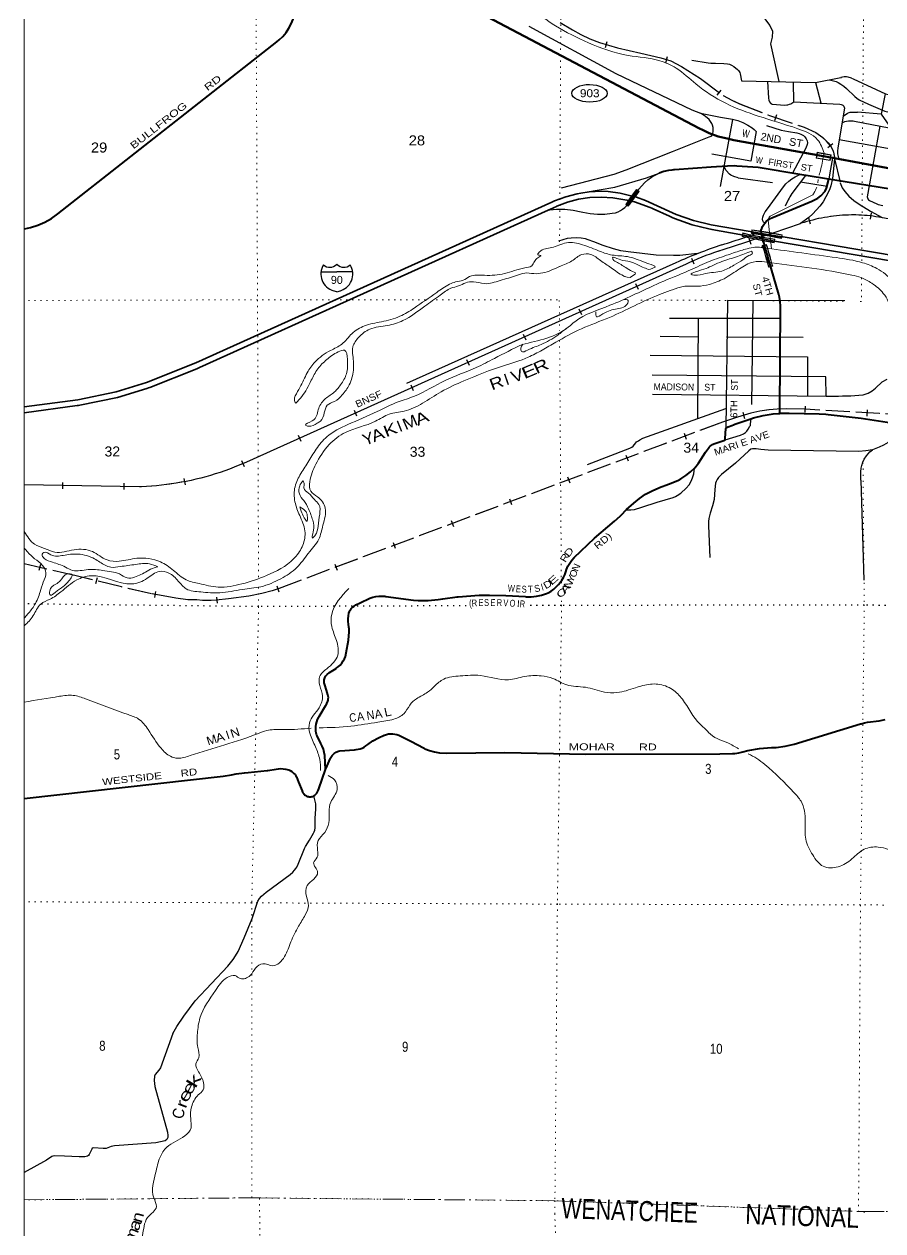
# Model space of a CAD drawing. Header units: feet. Extents: x -8 to 250644, y -192250 to 1368.
# Drawn here: x -2 to 15026, y -129957 to -108849 of the extents above; entities that cross this region are included whole.
import ezdxf
from ezdxf.enums import TextEntityAlignment as Align

# ---------------------------------------------------------------- set-up
doc = ezdxf.new("R2010")
doc.units = ezdxf.units.FT
doc.header["$LTSCALE"] = 70
doc.header["$PDMODE"] = 32
doc.header["$PDSIZE"] = 35
for name, pattern in [('DOT_DASHED', [7.7, 5, -1.2, 0.3, -1.2]), ('DOTTED', [1.5, 0.3, -1.2]), ('LONG_DASHED', [7.5, 6, -1.5])]:
    doc.linetypes.add(name, pattern=pattern)
for name, color, linetype, lineweight in [('15', 7, 'Continuous', 25), ('17', 7, 'Continuous', 25), ('18', 7, 'Continuous', 35), ('19', 7, 'Continuous', 25), ('23', 7, 'Continuous', 70), ('26', 7, 'Continuous', 40), ('29', 7, 'Continuous', 25), ('34', 7, 'Continuous', 25), ('39', 7, 'Continuous', 13), ('4', 7, 'Continuous', 13), ('44', 7, 'DOT_DASHED', 13), ('55', 7, 'Continuous', 13), ('56', 7, 'Continuous', 13), ('59', 7, 'Continuous', 13), ('6', 7, 'DOTTED', 25), ('61', 7, 'Continuous', 13), ('63', 7, 'Continuous', 25), ('7', 7, 'DOTTED', 13)]:
    doc.layers.add(name, color=color, linetype=linetype, lineweight=lineweight)
for name, color, linetype in [('27', 7, 'Continuous'), ('30', 7, 'Continuous'), ('41', 7, 'Continuous')]:
    doc.layers.add(name, color=color, linetype=linetype)

msp = doc.modelspace()

# ---------------------------------------------------------------- linework, layer by layer
at = {"layer": '15'}
for p, q in [((5467.23, -113053.47), (5470.13, -113050.56)), ((5473.3, -113052.94), (5469.87, -113050.56)), ((5194.52, -113184.94), (5470.93, -113184.94)), ((5470.93, -113530.52), (5407.04, -113512.56)), ((5470.4, -113530.78), (5534.03, -113512.04))]:
    msp.add_line(p, q, dxfattribs=at)
msp.add_lwpolyline([(5746.29, -113184.94), (5470.4, -113184.94), (5470.93, -113184.94)], dxfattribs=at)
for centre, radius, start, end in [((5497.15, -113220.04), 306.13, 148.44436, 254.43378), ((5348.55, -112937.44), 165.66, 227.3423, 315.81187), ((5592.24, -112937.44), 165.66, 224.18845, 312.69391), ((5443.64, -113220.04), 306.13, 283.08086, 31.62482)]:
    msp.add_arc(centre, radius, start, end, dxfattribs=at)
at = {"layer": '17'}
msp.add_ellipse((9893.37, -110059.7), major_axis=(-309.24, 1), ratio=0.500121, dxfattribs=at)
at = {"layer": '18'}
for points in [[(-2.23, -115546.3), (936.45, -115419.51), (1607.57, -115282.1), (2139.43, -115119.44), (3003.72, -114775.86), (9234.3, -111963.84), (9280.55, -111942.8), (9476.1, -111868.8), (9678.32, -111815.64), (9738.61, -111806.38)], [(10663.09, -111862.91), (10427.57, -111803.64), (10220, -111778.55), (10093.83, -111773.96), (9884.98, -111783.91), (9738.61, -111806.38)], [(12902.88, -112508.85), (12701.74, -112474.81), (12021.66, -112360.91), (11710.29, -112285.9), (11408.46, -112178.75), (11345.31, -112151.7), (10869.22, -111934.59), (10715.9, -111877.55), (10663.09, -111862.91)], [(10607.18, -111939), (10548.07, -111927.59), (10299.03, -111887.8), (10093.36, -111873.96), (9894.96, -111883.41), (9698.64, -111913.55), (9506.55, -111964.05), (9320.79, -112034.35), (9300.44, -112043.61), (9271.22, -112056.89), (9250.44, -112066.27), (9171.06, -112102.1)], [(12925.64, -112607.26), (12523.69, -112527.25), (12032.93, -112439.13), (12007.92, -112434.64), (11982.93, -112428.62), (11688.93, -112357.79), (11379.71, -112248.02), (11339.33, -112230.72), (11314.65, -112220.15), (11289.33, -112208.62), (11005.1, -112079.2), (10980.21, -112067.87), (10955.1, -112058.74), (10682.35, -111959.56), (10650.48, -111949.82), (10607.18, -111939)], [(-0.68, -115647.38), (924.89, -115521.99), (951.18, -115518.43), (974.89, -115513.57), (1632.73, -115378.89), (2147.3, -115221.51), (2172.46, -115213.82), (2197.3, -115203.94), (3019.66, -114877.03), (3044.85, -114867.01), (3069.66, -114855.82), (9171.06, -112102.1)], [(16241.98, -113127.81), (15204.91, -112894.09), (13282.7, -112572.12), (13257.7, -112568.91), (12902.88, -112508.85)], [(16213.43, -113223.67), (15212.17, -112998.05), (15187.46, -112992.56), (15162.17, -112988.33), (13130.14, -112647.97), (12925.64, -112607.26)]]:
    msp.add_lwpolyline(points, dxfattribs=at)
at = {"layer": '19'}
for points in [[(9738.61, -111806.38), (9788.61, -111795.76), (10334.6, -111698.96), (10891.89, -111538.61), (11111.69, -111458.26)], [(10663.09, -111862.91), (10758.04, -111733.67), (10852.23, -111627.27), (10911.11, -111574.68), (10975.17, -111528.54), (11043.7, -111489.34), (11074.76, -111474.56), (11111.69, -111458.26)], [(9171.06, -112102.1), (9197.93, -112099.23), (9317.31, -112086.5), (9462.51, -112086.28), (9606.93, -112101.24), (9749, -112131.21), (9773.28, -112137.92), (9900.83, -112163.43), (10030.36, -112175.47), (10160.43, -112173.91), (10289.62, -112158.76), (10347.22, -112147.52), (10390.79, -112131.76), (10432.47, -112111.53), (10471.82, -112087.06), (10508.38, -112058.61), (10521.76, -112045.74), (10547.17, -112020.67), (10607.18, -111939), (10663.09, -111862.91)]]:
    msp.add_lwpolyline(points, dxfattribs=at)
at = {"layer": '23'}
msp.add_lwpolyline([(15248.99, -111392.23), (14112.7, -111185.11), (12419.39, -110876.47), (12300.18, -110852.45), (12141.2, -110813.49), (11987.16, -110758.12), (11855.15, -110694.39), (11831.37, -110682.26), (11805.15, -110668.45), (5481.73, -107332.88), (5342.11, -107252.39), (5204.81, -107166.84), (5077.2, -107067.42), (4960.69, -106955.19), (4899.16, -106882.06)], dxfattribs=at)
at = {"layer": '26'}
msp.add_line((12925.64, -112607.26), (12902.88, -112508.85), dxfattribs=at)
for points in [[(4.37, -112432.09), (111.26, -112408.96), (238.99, -112368.31), (361.78, -112314.53), (478.27, -112248.2), (587.19, -112170.07), (4420.63, -109158.97), (4459.76, -109125.85), (4523.67, -109063.93), (4580.75, -108995.67), (4630.39, -108921.82), (4672.04, -108843.19), (4705.23, -108760.63), (4729.62, -108675.06), (4742.59, -108605.15), (4896.31, -106913.46), (4899.16, -106882.06)], [(13575.81, -111479.27), (12841.61, -111358.98), (12470.69, -111331.24), (12431.63, -111330.59), (12309.4, -111333.39), (12021.28, -111353.17), (11382.26, -111397.05), (11362.13, -111398.44), (11332.26, -111402.39), (11276.03, -111409.84), (11192.59, -111429.74), (11111.69, -111458.26)], [(12959.5, -112332.24), (12963.49, -112327.15), (12984.87, -112304.44), (13026.35, -112269.57), (13053.73, -112251.31), (13083.3, -112234.95), (13783.68, -111944.5), (13889.66, -111893.79), (13940.34, -111852.3), (14014.07, -111769.31), (14037.11, -111718.6), (14077.55, -111561.47)], [(15186.84, -111743.22), (15159.85, -111738.79), (13575.81, -111479.27)], [(12902.88, -112508.85), (12893.64, -112468.88), (12893.36, -112454.98), (12897.16, -112440.35), (12905.22, -112421.48), (12921.82, -112389.93), (12940.9, -112355.9), (12959.5, -112332.24)], [(12954.47, -112713.94), (12947.22, -112688.94), (12933.9, -112643), (12925.64, -112607.26)], [(13225.13, -115661.32), (13223.62, -115636.98), (13234.93, -113780.49), (13230.2, -113702.88), (13217.39, -113626.19), (13205.66, -113580.24), (13071.27, -113116.78), (12954.47, -112713.94)], [(8771.94, -118863.59), (8780.64, -118864.14), (8871.44, -118864.65), (8961.8, -118855.66), (9050.72, -118837.28), (9137.24, -118809.71), (9170.97, -118794.14), (9220.74, -118765.73), (9267.26, -118732.27), (9310.04, -118694.13), (9348.59, -118651.73), (9377.97, -118619.03), (9409.46, -118576.41), (9436.32, -118530.74), (9458.25, -118482.51), (9475.03, -118432.25), (9489.56, -118389.82), (9515.21, -118332.33), (9546.73, -118277.85), (9583.76, -118226.95), (9625.92, -118180.21), (9979.69, -117841.12), (10331.8, -117543.71), (10427.35, -117457.46), (10447.87, -117436.4), (10541.95, -117342.04), (10665.52, -117229.02), (10764.53, -117144.98), (10871.79, -117071.76), (10986.11, -117010.14), (11106.25, -116960.82), (11118.87, -116956.47), (11277.12, -116896.78), (11437.95, -116829.75), (11493.1, -116800.9), (11580.4, -116745.47), (11661.43, -116681.21), (11735.3, -116608.83), (11801.2, -116529.13), (11919.69, -116338.88), (11971.94, -116267.89), (11987.53, -116248.73), (12005.03, -116231.31), (12024.25, -116215.82), (12045, -116202.42), (12067.02, -116191.26), (12087.16, -116183.44), (12242.18, -116129.92), (12267.25, -116121.26), (12268.21, -116096.29), (12274.97, -115920.03), (12320.27, -115895.65), (12384.53, -115868.17), (12409.4, -115857.53), (12434.53, -115848.77), (12712.52, -115751.8), (12759.36, -115736.58), (12931.79, -115693.07), (13107.82, -115667.82), (13198.47, -115662.8), (13225.13, -115661.32)], [(16010.95, -116178.04), (15979.93, -116175.17), (15962.58, -116173.56), (15914.94, -116164.06), (15868.55, -116149.63), (15823.93, -116130.42), (15785.61, -116109.2), (15535.56, -115948.08), (15507.91, -115930.81), (15439.21, -115895.52), (15367.19, -115867.61), (15292.66, -115847.38), (15253.42, -115840.02), (14646.79, -115749.42), (14069.51, -115683.81), (14025.2, -115678.51), (13912.18, -115673.31), (13388.64, -115660.21), (13248.47, -115661.16), (13225.13, -115661.32)], [(5270.88, -121889.84), (5257.47, -121643.88), (5249.5, -121588.14), (5235.74, -121533.55), (5216.36, -121480.69), (5191.55, -121430.14), (5189.31, -121426.16), (5160.27, -121373.87), (5125.5, -121297.37), (5114.14, -121272.38), (5109.29, -121247.37), (5105.06, -121223.55), (5102.02, -121180.71), (5103.46, -121137.79), (5109.39, -121095.25), (5119.73, -121053.57), (5134.37, -121013.2), (5153.15, -120974.58), (5159.15, -120962.13), (5273.02, -120776.21), (5275.51, -120772.21), (5297.44, -120732.04), (5315.04, -120689.8), (5317.85, -120676.81), (5321, -120653.14), (5321.65, -120629.27), (5319.81, -120605.46), (5315.48, -120581.98), (5291.24, -120499.15), (5259.82, -120405.16), (5254.21, -120388.44), (5250.38, -120371.23), (5248.37, -120353.71), (5248.21, -120336.08), (5249.88, -120318.53), (5253.38, -120301.24), (5258.67, -120284.42), (5260.01, -120281.34), (5272.22, -120256.35), (5295.71, -120231.34), (5302.72, -120223.88), (5339.27, -120192.06), (5343.12, -120189.19), (5457.54, -120118.76), (5459.24, -120117.59), (5494.54, -120090.47), (5526.81, -120059.8), (5555.7, -120025.93), (5580.89, -119989.22), (5602.11, -119950.08), (5619.12, -119908.94), (5636.18, -119848.87), (5674.09, -119623.44), (5682.28, -119547.69), (5686.07, -119486.25), (5683.42, -119424.76), (5680.44, -119399.42), (5673.54, -119343.69), (5668.26, -119296.56), (5667.94, -119249.14), (5672.57, -119201.94), (5682.11, -119155.49), (5692.1, -119122.4), (5704.76, -119098.81), (5719.82, -119076.68), (5723.84, -119071.93), (5746.32, -119046.95), (5771.34, -119029.28), (5804.26, -119007.48), (5829.03, -118994.58), (5853.84, -118981.66), (5879.03, -118969.88), (6050.15, -118889.83), (6100.08, -118872.59), (6151.53, -118860.68), (6203.95, -118854.2), (6256.75, -118853.24), (6309.37, -118857.8), (6328.9, -118860.93), (6811.45, -118923.18), (6890.95, -118930.14), (7066.23, -118932.1), (7240.75, -118915.73), (7323.23, -118900.51), (7573.73, -118867.27), (7593.94, -118865.75), (7959.03, -118839.22), (8140.39, -118834.92), (8425.08, -118840.77), (8771.94, -118863.59)], [(5270.88, -121889.84), (5281.87, -121864.84), (5353.86, -121701.14), (5355.21, -121697.58), (5364.45, -121677.12), (5375.78, -121657.74), (5389.07, -121639.65), (5404.18, -121623.05), (5420.94, -121608.11), (5439.17, -121595.02), (5458.67, -121583.89), (5479.23, -121574.87), (5500.62, -121568.05), (5522.6, -121563.5), (5781.9, -121541.33), (5807.03, -121539.71), (5843.96, -121534.05), (5880.1, -121524.57), (5915.04, -121511.36), (5948.42, -121494.57), (5979.86, -121474.39), (6011.43, -121448.41), (6101.02, -121384.91), (6196.76, -121331.11), (6297.6, -121287.62), (6307.06, -121283.98), (6341.69, -121273.24), (6377.26, -121266.19), (6413.38, -121262.89), (6449.63, -121263.39), (6485.64, -121267.67), (6521.01, -121275.7), (6555.34, -121287.38), (6588.26, -121302.58), (6767.85, -121391.76), (6995.95, -121515.8), (7012.5, -121523.59), (7094.03, -121555.85), (7178.48, -121579.41), (7264.93, -121594.01), (7395.3, -121600.66), (8408.43, -121589.93), (9825.66, -121617.18), (12173.58, -121613.62), (12391.94, -121606.78), (12436.29, -121605.21), (12507.37, -121596.63), (12577.17, -121580.67), (12665.32, -121557.53), (12869.45, -121520.09), (13076.38, -121504.2), (13159.49, -121500.88), (13317.43, -121481.91), (13472.52, -121446.53), (14634.57, -121090.38), (14648.42, -121085.55), (14701.71, -121070.86), (14756.24, -121061.82), (14963.78, -121034.06), (15013.27, -121026.03), (15066.69, -121011.78)], [(0, -122392.28), (3481.94, -122003.72), (3628.65, -121979.47), (3707.16, -121965.83), (3711.09, -121965.06), (3853.93, -121945.19), (3918.07, -121939.03), (4251.13, -121905.62), (4260.87, -121904.68), (4406.49, -121882.49), (4448.12, -121875.08), (4490.29, -121872.07), (4532.55, -121873.48), (4574.42, -121879.3), (4575.94, -121879.65), (4601.01, -121885.37), (4625.94, -121894.48), (4629.99, -121895.96), (4654.94, -121906.24), (4679.99, -121921.53), (4700.29, -121936.82), (4720.3, -121955.48), (4738.25, -121976.12), (4753.94, -121998.53), (4762.41, -122013.12), (4800.76, -122107.51), (4861.83, -122259.11), (4864.62, -122268.14), (4870.25, -122282.05), (4877.31, -122295.28), (4885.7, -122307.71), (4895.36, -122319.2), (4906.16, -122329.61), (4917.98, -122338.83), (4930.71, -122346.77), (4944.2, -122353.33), (4958.3, -122358.45), (4972.86, -122362.06), (4987.71, -122364.14), (5002.7, -122364.65), (5017.67, -122363.59), (5032.44, -122360.97), (5046.85, -122356.82), (5060.75, -122351.19), (5073.99, -122344.14), (5086.42, -122335.74), (5097.9, -122326.09), (5108.31, -122315.29), (5117.54, -122303.46), (5132.02, -122279.73), (5145.06, -122252.55), (5155.18, -122224.16), (5270.88, -121889.84)]]:
    msp.add_lwpolyline(points, dxfattribs=at)
at = {"layer": '29'}
for p, q in [((13007.43, -109850.67), (13021.92, -110142.25)), ((13469.89, -110209.63), (13461.84, -109862.59)), ((13844.26, -109871.15), (13940.1, -110228.7)), ((13088.56, -110248.78), (13308.15, -110264.82)), ((13469.89, -110209.63), (14274.8, -110248.87)), ((14349.63, -110349.15), (14236.43, -111019.09)), ((14995.9, -110425.98), (14580.98, -110389.52)), ((12395.1, -110516.65), (12179.18, -111687.69)), ((14526.85, -110544.65), (15285.94, -110693.36)), ((14971.6, -110631.78), (14753.8, -111869.17)), ((12007.44, -110816.87), (11339.72, -111081.48)), ((14262.14, -110865.27), (17036.01, -111366.44)), ((12494.08, -111535.08), (13095.75, -111616.65)), ((13669.29, -111495.34), (13435.12, -111812.31)), ((14049.82, -111690.62), (13585.51, -111614.41)), ((14790.27, -111935.2), (14917.74, -111992.38)), ((11404.49, -113024.02), (6688.58, -115135.48)), ((12748.31, -113688.04), (12726.74, -115503.14)), ((11291.56, -113990.64), (13233.71, -113991.38)), ((11791.93, -113991.81), (11780.36, -115749.65)), ((11788.06, -114323.19), (11129.14, -114314.77)), ((13633.87, -114329.22), (12292.37, -114324.08)), ((10993.29, -115323.74), (14035.2, -115355.36)), ((10828.03, -116093.3), (12274.98, -115571.54)), ((9855.47, -116551.55), (10600.5, -116269.35)), ((14640.17, -116824.25), (14694.96, -118574.88))]:
    msp.add_line(p, q, dxfattribs=at)
for points in [[(12826.03, -108633.44), (12957.45, -108749.32), (13047.13, -108872.71), (13095.71, -108973.68), (13088.24, -109074.64), (13062.08, -109194.3), (13080.77, -109299), (13203.75, -109855.64)], [(8832.68, -108884.38), (10353.22, -109713.7), (11680.75, -110346.1)], [(11681.9, -109482.25), (11969.06, -109524.3), (12012.97, -109529.44), (12099.85, -109531.78), (12245.59, -109537.39), (12307.25, -109542.53), (12340.88, -109552.34), (12378.25, -109568.7), (12415.61, -109591.61), (12482.88, -109643.96), (12500.63, -109660.32), (12512.77, -109677.14), (12522.12, -109693.04), (12529.59, -109718.75), (12554.78, -109839.92)], [(12554.78, -109839.92), (13849.39, -109871.27), (14291.52, -109782.43), (14301.13, -109780.91)], [(14093.41, -109824.16), (14207.46, -109855.23), (14241.09, -109870.19), (14289.67, -109898.23), (14340.12, -109935.63), (14388.7, -109973.02), (14532.57, -110116.99), (14568.07, -110145.03), (14613.4, -110173.39)], [(14475.48, -109795.85), (14416.72, -109776.7), (14390.57, -109772.96), (14351.33, -109772.96), (14291.52, -109782.43)], [(14475.48, -109795.85), (14504.63, -109806.44), (15069.83, -110065.69), (15940.09, -110278.03)], [(13021.92, -110142.25), (13027.53, -110179.64), (13040.61, -110206.75), (13059.3, -110230.12), (13071.44, -110240.4), (13088.56, -110248.78)], [(14613.4, -110173.39), (14776.57, -110251.03), (15060.16, -110369.59), (15889.73, -110562.19)], [(15063.8, -110065.69), (14995.9, -110425.98), (15170.44, -110674.26)], [(11680.75, -110346.1), (11837.29, -110405.3), (12181.96, -110475.93), (12396.82, -110513.32), (12486.51, -110537.62), (12576.19, -110571.28), (12664, -110614.28), (12738.74, -110661.02), (12776.11, -110690.94), (12807.46, -110727.09)], [(13308.15, -110264.82), (13346.1, -110263.77), (13365.72, -110260.03), (13393.75, -110251.62), (13414.3, -110243.21), (13469.89, -110209.63)], [(14274.8, -110248.87), (14294.33, -110253.01), (14313.02, -110259.55), (14327.97, -110268.9), (14343.84, -110287.13), (14349.45, -110299.75), (14349.45, -110301.62), (14353.19, -110317.52), (14349.63, -110349.15)], [(14331.39, -110457.46), (14406.44, -110407.26), (14437.28, -110393.7), (14451.29, -110389.96), (14468.1, -110388.56), (14580.98, -110389.52)], [(12007.44, -110816.87), (12030.62, -110799.38), (12047.44, -110778.81), (12056.78, -110733.94), (12054.91, -110659.15), (12043.7, -110614.28), (12032.49, -110588.1), (12010.07, -110550.71), (11983.91, -110518.93), (11922.25, -110466.58), (11837.29, -110405.3)], [(14311.94, -110575.8), (14361.61, -110555.43), (14392.43, -110547.02), (14424.2, -110541.41), (14468.11, -110538.61), (14508.28, -110541.41), (14526.85, -110544.65)], [(12807.46, -110727.09), (12713.34, -111246.59), (12035, -111124.12)], [(12989.97, -110624.53), (13245.07, -110703.09), (13373.99, -110727.4), (13517.85, -110751.7), (13558.96, -110762.92), (13592.59, -110776.01), (13639.3, -110800.31), (13659.85, -110819.01), (13684.14, -110854.53), (13699.09, -110891.93), (13704.69, -110925.58), (13700.96, -110955.49), (13676.67, -111017.19), (13442.63, -111455.92)], [(11339.72, -111081.48), (10528.44, -111402.99), (10319.48, -111477.59), (9395.09, -111719.7)], [(14144.34, -111191.71), (14100.61, -111451.11), (14077.55, -111561.47)], [(12494.08, -111535.08), (12415.51, -111515.46), (12366.93, -111491.15), (12342.64, -111472.45), (12284.72, -111407.02), (12241.93, -111335.85)], [(12959.5, -112332.24), (12946.71, -112321.04), (12935.92, -112311.08), (12925.96, -112289.49), (12920.16, -112258.78), (12924.37, -112226.41), (12938.19, -112192.89), (12968.54, -112133.4), (13004.94, -112077.41), (13285.64, -111697.75), (13329.44, -111645.33), (13378.48, -111597.77), (13432.22, -111555.6), (13490.07, -111519.28), (13551.41, -111489.21), (13575.81, -111479.27)], [(13435.12, -111812.31), (13398.29, -111867.88), (13383.34, -111891.72), (13367.46, -111922.1), (13317.4, -112035.12)], [(11784.78, -112862.95), (11471.96, -112898.99), (11363.6, -112898.99), (11057.18, -112887.77), (10571.4, -112831.68), (10440.62, -112812.98), (10309.83, -112779.33), (10130.47, -112723.24), (9966.05, -112659.67), (9870.76, -112621.34), (9824.05, -112607.32), (9743.71, -112593.29), (9659.63, -112588.63), (9569.95, -112593.29), (9502.69, -112599.84), (9349.43, -112645.81)], [(14357.72, -113690.29), (12304.36, -113683.22), (12274.97, -115920.03)], [(10955.5, -114640.25), (13706.67, -114671.31), (13709.18, -115352.2)], [(14031.17, -115357), (14030.75, -115019.27), (10990.16, -114988.22)], [(14605.59, -115341.09), (14678.95, -115332.33), (14768.63, -115302.42), (14835.89, -115265.03), (14899.41, -115216.42), (15015.25, -115107.98), (15101.19, -115059.37)], [(12267.25, -116121.26), (12534.11, -116036.25), (12588.3, -116013.35), (12621.92, -115993.25), (12646.22, -115968.48), (12670.5, -115933.42), (12699.46, -115884.34), (12706.94, -115868.45), (12711.6, -115847.42), (12723.41, -115746.03)], [(10600.5, -116269.35), (10633.99, -116250.32), (10657.34, -116229.29), (10700.32, -116173.21), (10717.14, -116156.84), (10747.03, -116135.81), (10772.25, -116122.25), (10828.03, -116093.3)], [(15434.98, -115893.81), (15276.86, -116045.59), (15215.21, -116098.87), (15116.18, -116168.98), (15039.58, -116214.79), (14962.98, -116251.25), (14843.6, -116295.68)], [(12807.4, -116278.39), (12745.25, -116275.55), (12713.48, -116283.96), (12677.98, -116312.94), (12446.31, -116526.08), (12203.42, -116724.26), (12149.23, -116779.41), (12124.95, -116814), (12106.26, -116846.72), (12095.06, -116881.3), (12087.58, -116989.74), (12072.64, -117161.75), (12046.48, -117277.66), (12005.37, -117401.06), (11979.22, -117498.28), (11971.74, -117548.77), (11971.74, -117625.42), (12000.4, -118176.29)], [(14843.6, -116295.68), (14727.57, -116313.88), (14607.31, -116325.04), (13021.23, -116301.93), (12888.54, -116289.94), (12807.4, -116278.39)], [(14640.17, -116824.25), (14639.77, -116679.38), (14647.24, -116617.68), (14656.58, -116570.94), (14673.4, -116509.24), (14701.42, -116456.89), (14738.79, -116402.67), (14766.81, -116367.15), (14798.58, -116333.5), (14843.6, -116295.68)], [(10547.74, -117342.96), (10617.17, -117344.05), (10678.83, -117338.44), (10807.74, -117301.05), (11074.92, -117213.18), (11353.3, -117130.91), (11398.14, -117114.09), (11424.3, -117097.26), (11489.69, -117052.39), (11584.98, -116968.26), (11635.43, -116906.56), (11672.79, -116841.12), (11697.08, -116783.16), (11715.77, -116717.73), (11730.46, -116615.24)], [(2598.94, -126503.8), (2667.71, -126384.78), (2792.58, -126200.16), (2993.86, -125934.57), (3561.75, -125327.23), (3654.03, -125209.46), (3698.23, -125146.62), (3742.42, -125069.82), (3849.57, -124832.78), (3989.39, -124490.6), (4090.67, -124189.97), (4114.62, -124145.86), (4149.52, -124101.64), (4234.71, -124031.66), (4654.3, -123724.6), (4701.4, -123682.7), (4731.64, -123648.96), (4754.9, -123616.37), (4767.7, -123594.26), (4791.42, -123542.09), (4902.46, -123269.54), (4920.65, -123235.84), (4992.2, -123122.64), (5061.38, -123000.77), (5073.59, -122978.67), (5084.25, -122945.79), (5091.03, -122908.84), (5088.28, -122738.03), (5101.89, -122578.33), (5102.08, -122531.81), (5100.32, -122485.26), (5091.02, -122441.04), (5065.43, -122350.28)], [(2598.94, -126503.8), (2383.22, -127107.92), (2355.7, -127149.07), (2293.55, -127223.83), (2281.76, -127252.93), (2274.86, -127324.79), (2287.99, -127432.65), (2509.18, -128233.34), (2514, -128289.46), (2510.26, -128326.85), (2495.32, -128360.5), (2465.32, -128383.12), (2301.21, -128415.12), (1578.01, -128472.66), (1520.55, -128483.25), (1434.15, -128513.79), (1378.46, -128519.24), (1214.29, -128505.31), (1191.27, -128510.99), (1180.29, -128529.28), (1136.36, -128623.15), (1122.15, -128637.18), (1105.33, -128649.34), (1060.49, -128660.55), (962.25, -128663.14), (701.99, -128651.24), (523.81, -128647.3), (498.16, -128650.27), (481.34, -128656.81), (387.77, -128721.23), (-0.01, -128936.61)]]:
    msp.add_lwpolyline(points, dxfattribs=at)
for centre, radius, start, end in [((14647.94, -111074.36), 415.21, 172.35023, 199.56147), ((14826.42, -111872.15), 72.68, 177.64985, 240.16963), ((15181.71, -111305.62), 735.74, 248.97459, 257.79677), ((14693.89, -120283.5), 7969.96, 108.1628, 114.37612), ((6690.2, -95235.54), 18326, 287.52812, 288.83411), ((6690.2, -95235.54), 18326, 288.84014, 289.40977), ((14145.39, -108353.23), 7003, 269.0984, 273.76786)]:
    msp.add_arc(centre, radius, start, end, dxfattribs=at)
at = {"layer": '34'}
for p, q in [((13722.91, -112236.6), (13752.24, -112343.25)), ((14819.99, -112152.13), (14806.36, -112261.9)), ((13100.37, -112503.65), (12774.8, -112616.21)), ((12680.16, -112591.71), (12716.08, -112696.33)), ((11675.05, -112942.22), (11720.55, -113043.04)), ((10698.94, -113385.72), (10744.32, -113486.59)), ((9707.68, -113828.84), (9753.07, -113929.72)), ((8730.96, -114271.16), (8776.34, -114372.03)), ((7739.7, -114714.28), (7785.08, -114815.15)), ((6762.97, -115156.6), (6808.36, -115257.47)), ((5771.72, -115599.72), (5817.1, -115700.59)), ((4794.99, -116042.04), (4840.37, -116142.91)), ((3804.23, -116483.49), (3847.58, -116585.25)), ((669.66, -116865.47), (667.85, -116976.06)), ((1741.77, -116880.44), (1739.95, -116991.03)), ((2794.24, -116799.12), (2814.82, -116907.8))]:
    msp.add_line(p, q, dxfattribs=at)
at = {"layer": '34', "lineweight": 13}
msp.add_line((14953.54, -112225.55), (21862.22, -113459.6), dxfattribs=at)
at = {"layer": '34'}
for points in [[(21862, -113460.68), (14953.35, -112226.64), (14903.46, -112218.39), (14853.66, -112211.34), (14803.71, -112205.14), (14753.37, -112199.45), (14703.14, -112194.96), (14653.02, -112191.36), (14602.54, -112188.29), (14555.65, -112186.62), (14528.61, -112186.47), (14476.1, -112187.02), (14423.27, -112188.18), (14370.71, -112190.55), (14318.41, -112193.83), (14265.79, -112197.71), (14213.43, -112202.8), (14161.34, -112208.81), (14108.92, -112215.7), (14057.06, -112223.53), (14005.18, -112231.96), (13953.27, -112241.58), (13901.92, -112252.14), (13850.54, -112263.61), (13799.44, -112275.68), (13748.3, -112288.96), (13697.74, -112302.86), (13647.14, -112317.97), (13597.11, -112333.7), (13578.04, -112339.96), (13100.37, -112503.97)], [(12774.38, -112615.9), (12621, -112668.57), (12225.78, -112799.16), (12151.11, -112822.05), (12077.41, -112846.52), (12004.09, -112872.27), (11930.59, -112899), (11858.04, -112927.32), (11786.31, -112956.78), (11714.4, -112987.23), (11643.43, -113019.26), (11581.81, -113048.37), (3887.56, -116510.18), (3674.38, -116600.98), (3592.22, -116632.52), (3509.81, -116661.98), (3426.84, -116690.05), (3343.05, -116717.35), (3258.99, -116742.61), (3174.86, -116766.28), (3089.89, -116789.18), (3004.65, -116810.04), (2919.34, -116829.31), (2833.01, -116847.35), (2747.06, -116863.63), (2660.76, -116878.96), (2573.71, -116892.42), (2487.06, -116904.12), (2399.87, -116914.41), (2312.77, -116923.58), (2224.95, -116930.87), (2137.69, -116936.86), (2049.7, -116940.98), (2018.19, -116942.2), (0.59, -116906.98)]]:
    msp.add_lwpolyline(points, dxfattribs=at)
at = {"layer": '34', "lineweight": 13}
for points in [[(12225.45, -112798.11), (12620.65, -112667.52), (13577.69, -112338.91)], [(3673.97, -116599.96), (3887.12, -116509.17), (11581.35, -113047.37)], [(11.94, -116908.19), (2018.17, -116941.09), (2026.41, -116940.64)]]:
    msp.add_lwpolyline(points, dxfattribs=at)
at = {"layer": '34', "linetype": 'LONG_DASHED', "lineweight": 13}
msp.add_lwpolyline([(18114.94, -115842.52), (13664.7, -115582.02), (13332.15, -115574.55), (13175.22, -115582.02), (13033.23, -115589.5), (12872.56, -115615.68), (12715.63, -115649.33), (12480.23, -115720.37), (12219.02, -115806.26), (4460.84, -118715.98), (4338.38, -118756.45), (4155.3, -118806.93), (3927.37, -118853.67), (3576.14, -118898.54), (3357.59, -118921.9), (3269.75, -118926.58), (3120.32, -118927.51), (3023.17, -118918.16), (2860.64, -118914.42), (2651.4, -118884.5), (2225.44, -118809.72), (1702.33, -118690.08), (908.27, -118496.59), (-0.01, -118292.18)], dxfattribs=at)
at = {"layer": '34', "lineweight": 13}
for centre, radius, start, end in [((14527.6, -115200.9), 3015.51, 89.46639, 108.36127), ((14465.92, -115074.86), 2890.74, 80.28866, 88.22057), ((13509.13, -117072.02), 4462.53, 106.71776, 115.59408), ((1846.19, -111917.23), 5026.8, 271.96064, 291.3219)]:
    msp.add_arc(centre, radius, start, end, dxfattribs=at)
at = {"layer": '39'}
for p, q in [((13896.48, -111569.28), (13888.58, -111622.98)), ((13800.35, -111837), (13074.89, -112195.35)), ((13016.95, -112277.71), (13043.26, -112492.78))]:
    msp.add_line(p, q, dxfattribs=at)
for points in [[(13043.26, -112492.78), (13064.61, -112667.29), (13077.55, -112779.04)], [(10893.65, -113128.57), (10923.79, -113142.59), (10957.75, -113135.58), (10999.8, -113117.25), (11037.54, -113098.92), (11039.7, -113092.45), (11035.93, -113084.36), (11009.14, -113070.12)], [(10529.67, -113270.84), (10552.06, -113276.39), (10601.93, -113281.14), (10608.07, -113277.03)], [(10608.07, -113277.03), (10693.05, -113220.22), (10695.74, -113202.43), (10675.8, -113189.74)]]:
    msp.add_lwpolyline(points, dxfattribs=at)
msp.add_arc((13116.82, -112286.4), 100.25, 114.72434, 175.02271, dxfattribs=at)
for points in [[(7154.3, -107237.68), (7429.73, -107426.19), (8033.42, -107918.88), (8846.35, -108564.37), (9299.04, -108878.04), (9872.33, -109175.52), (10568.13, -109396.44), (11125.08, -109490.67), (11408.68, -109619.29), (11754.78, -109894.78), (12275.85, -110234.56), (12845.02, -110457.58), (13536.81, -110678.51), (13884.82, -110871.49), (13996.9, -111108.75)], [(13996.9, -111108.75), (13939.74, -111382.64), (13912.49, -111490.89)], [(13870.99, -111700.26), (13819.66, -111803.34), (13800.35, -111837)], [(11009.14, -113070.12), (10856.13, -113014.83), (10556.48, -112916.41), (10289.09, -112888.41), (10077.94, -112824.15), (9768.22, -112707.62), (9488.76, -112673.59), (9229.55, -112758.29), (9010.54, -112840.95), (8988.48, -112885.24), (9038.75, -112897.28), (8988.54, -112935.55), (8930.33, -112999.99), (8880.17, -113076.5), (8759.6, -113112.81), (8405.93, -113213.67), (8056.19, -113242.07), (7794.9, -113264.38), (7678.38, -113328.86), (7549.77, -113359.13), (7443.28, -113399.46), (7218.32, -113542.49), (6822.65, -113816.46), (6575.58, -113959.52), (6252.05, -114054.32), (5952.62, -114128.98), (5733.68, -114263.96), (5559.02, -114447.22), (5360.15, -114558.04), (5089.03, -114757.46), (4952.57, -114946.73), (4824.24, -115204.42), (4744.02, -115353.4), (4728.02, -115419.83), (4752.22, -115480.19)], [(9367.6, -113087.44), (9370.67, -113086.25), (9585.64, -112989.5), (9754.36, -112880.71), (9911.16, -112876.59), (10082.16, -112983.14), (10269.27, -113111.82), (10484.53, -113250.54), (10529.67, -113270.84)], [(10675.8, -113189.74), (10548.7, -113121.7), (10379.71, -113019.17), (10303.25, -112962.87), (10295.18, -112938.72), (10409.79, -112962.8), (10606.85, -113004.93), (10797.92, -113089.33), (10893.65, -113128.57)], [(13015.09, -112771.84), (12896.09, -112754.4), (12787.83, -112752.77), (12652.95, -112778.19), (12538.41, -112810.46), (12289.25, -112893.14), (11945.66, -113018.14), (11620.2, -113167.29), (11129.96, -113370.88), (11032.04, -113415.87)], [(12726.51, -112819.88), (12481.39, -112914.63), (12206.1, -113003.36), (11930.85, -113122.28), (11745.99, -113182.78), (11669.66, -113225.09), (11719.93, -113239.15), (11924.93, -113210.84), (12206.31, -113168.39), (12419.26, -113067.62), (12573.93, -112970.92), (12680.38, -112898.4), (12744.65, -112852.07), (12726.51, -112819.88)], [(25959.82, -117208.31), (25853.68, -117334.01), (25546.11, -117330.19), (25192.22, -117251.93), (24768.03, -117230.07), (24649.34, -117155.68), (24600.8, -116918.23), (24457.82, -116719.08), (24097.7, -116485.86), (23936.86, -116465.84), (23810.08, -116355.23), (23604.63, -116033.36), (23475.9, -115971.05), (23200.47, -115943.06), (22846.68, -115955.37), (22563.33, -116019.95), (22366.37, -116056.31), (22135.08, -115959.86), (21612.05, -115664.36), (21525.5, -115571.83), (21348.56, -115537.74), (20759.42, -115425.42), (20616.58, -115330.92), (20489.73, -115167.99), (20290.58, -115051.39), (20049.37, -115067.65), (19820.33, -115168.43), (19599.34, -115267.19), (19474.79, -115335.7), (19448.73, -115396.09), (19344.27, -115446.47), (19169.28, -115372.12), (19000.21, -115201.17), (18800.73, -114824.95), (18446.47, -114454.87), (18003.69, -114032.53), (17687.98, -113950.22), (17356.35, -113990.69), (17121.33, -114125.68), (17018.93, -114228.39), (16976.88, -114355.21), (16882.63, -114538.41), (16706.02, -114765.95), (16503.16, -114900.92), (16258.01, -114981.58), (16008.7, -114943.51), (15745.23, -114839.03), (15568.01, -114583.55), (15491.34, -114354.17), (15466.99, -114179.09), (15480.79, -113957.7), (15398.09, -113734.36), (15267.08, -113464.77), (15073.8, -113225.4), (14918.89, -113122.86), (14671.51, -113022.39), (14211.84, -112934.23), (13010.25, -112771.23)], [(4752.22, -115480.19), (4856.6, -115363.39), (5023.09, -115079.51), (5135.42, -114880.2), (5294.02, -114717.08), (5492.86, -114582.11), (5605.39, -114553.86), (5655.85, -114710.8), (5638.07, -114964.39), (5535.8, -115159.68), (5409.33, -115298.63), (5254.69, -115415.46), (5144.36, -115594.65), (5040.07, -115789.94), (4921.56, -115860.45), (4975.72, -115882.91), (5124.52, -115831.16), (5182.74, -115792.34), (5250.96, -115648.92), (5301.05, -115516.06), (5429.62, -115449.56), (5566.17, -115334.75), (5686.56, -115157.57), (5760.62, -114903.94), (5750.24, -114644.32), (5752.06, -114495.4), (5850.35, -114328.29), (6047.17, -114185.27), (6358.68, -114120.66), (6627.93, -114033.95), (7009.56, -113782.13), (7280.69, -113588.74), (7465.48, -113469.88), (7600.11, -113427.53), (7726.69, -113375.12), (7861.35, -113354.91), (8052.36, -113388.99), (8329.7, -113332.46), (8617.05, -113245.73), (8757.71, -113203.38), (8918.54, -113213.33), (9073.31, -113201.16), (9367.6, -113087.44)], [(13080.98, -113026.31), (12956.78, -113007.42), (12757.78, -113011.57), (12518.71, -113130.47), (12249.56, -113301.71)], [(26197.82, -117383.7), (26006.73, -117555.29), (25731.48, -117674.21), (25363.54, -117612.06), (25023.75, -117559.96), (24714.1, -117501.8), (24537.09, -117409.34), (24474.57, -117250.39), (24345.79, -117149.84), (24116.41, -116978.93), (23997.61, -116815.99), (23915, -116671.14), (23858.64, -116606.77), (23780.16, -116544.43), (23766.03, -116496.14), (23657.46, -116482.13), (23054.29, -116395.98), (22724.48, -116285.51), (22571.59, -116197.05), (22426.87, -116205.2), (22286.2, -116241.52), (22145.48, -116241.61), (21077.41, -115719.04), (20882.24, -115582.32), (20661.08, -115546.24), (20415.71, -115449.8), (20085.95, -115385.61), (19997.51, -115391.71), (19907.1, -115432.02), (19784.53, -115470.34), (19573.58, -115569.09), (19256.02, -115611.56), (19038.87, -115567.43), (18863.79, -115418.61), (18746.99, -115253.66), (18702.69, -115191.3), (18728.84, -115207.38), (18781.11, -115207.35), (18776.96, -115110.75), (18668.24, -114975.98), (18368.39, -114708.5), (18106.72, -114434.97), (17837.16, -114282.19), (17571.64, -114151.55), (17348.51, -114147.67), (17167.78, -114300.74), (17053.5, -114540.31), (16937.14, -114727.56), (16877.1, -114938.91), (16776.75, -115061.75), (16513.51, -115138.4), (16195.96, -115188.92), (16002.94, -115160.87), (15751.54, -115060.4), (15578.48, -114917.63), (15461.61, -114690.28), (15187.16, -113853.24), (15034.02, -113559.51), (14834.79, -113382.53), (14643.69, -113282.03), (14484.83, -113239.87), (13080.98, -113026.31)], [(12249.56, -113301.71), (11992.38, -113402.51), (11777.33, -113432.84), (11532.09, -113439.04), (11343.2, -113495.51), (11303.57, -113510.07)], [(11303.57, -113510.07), (11118.16, -113578.18), (10242.22, -113979.25), (9749.97, -114178.82), (9301.99, -114414.58), (9062.95, -114551.59), (8815.85, -114676.53), (8387.86, -114825.74), (7693.67, -115088.04), (7296.23, -115281.35), (6971.49, -115480.75), (6648.02, -115619.83), (6388.77, -115672.32), (6147.7, -115795.25), (5621.27, -115990.81), (5336.09, -116204.33), (5101.33, -116548.63), (4997.18, -116852.59), (5013.47, -117019.63), (5132.2, -117118.16), (5267.13, -117313.29), (5227.31, -117615.2), (5153.24, -117860.78), (4970.62, -118106.43), (4769.91, -118356.12), (4490.74, -118549.51), (4139.13, -118690.62), (3817.55, -118737.12), (3421.62, -118797.76), (3087.9, -118781.88), (2834.55, -118727.7), (2695.67, -118590.94), (2528.65, -118450.17), (2363.78, -118424.11), (2152.86, -118542.99), (1881.6, -118641.79), (1165.79, -118497.35), (918.63, -118571.98), (639.47, -118781.47), (452.68, -118908.38), (287.95, -118995.03), (155.53, -119196.37), (0.89, -119374.19)], [(11032.04, -113415.87), (10651.81, -113590.56), (10249.99, -113767.93), (9637.24, -114054.11), (9524.78, -114146.76), (8711.03, -114451.19)], [(10483.05, -113669.16), (10567.5, -113683.19), (10561.52, -113727.47), (10378.72, -113828.22), (10125.55, -113918.95), (10013.04, -113969.34), (10005.02, -113882.54)], [(9488.72, -114167.1), (9338.01, -114287.76), (9046.74, -114452.98), (8809.66, -114551.75), (8701.14, -114573.96), (8689, -114517.62), (8726.27, -114448.07)], [(8711.03, -114451.19), (8226.78, -114696.61), (7909.79, -114856.31), (7364.67, -115083.24), (6830.62, -115356.06), (6543.29, -115456.88), (6173.58, -115627.16), (5663.28, -115854.09), (5297.72, -116065.49), (5109.04, -116284.98), (4962.59, -116518.53), (4824.16, -116737.99), (4731.98, -116971.51), (4744.38, -117235.15), (4833.13, -117474.58), (4913.88, -117750.25), (4861.92, -117989.78), (4713.43, -118203.21), (4239.39, -118493.32), (3809.39, -118640.52), (3391.34, -118695.14), (3061.59, -118634.98), (2834.35, -118568.71), (2609, -118403.83), (2383.67, -118255.05), (1969.49, -118192.93), (1661.99, -118243.44), (1448.88, -118221.45), (1193.4, -118074.7), (871.73, -118044.72), (536.08, -118085.19), (355.08, -118022.92), (182.1, -117946.56), (-0.43, -117725.98)], [(4874.54, -116840.6), (4820.38, -116925.16), (4814.52, -117064.03), (4891.06, -117184.74), (4975.67, -117329.58), (5048.29, -117528.78), (5058.59, -117728.02), (5044.66, -117838.72), (5086.82, -117798.44), (5142.9, -117631.36), (5170.77, -117420.02), (5156.49, -117250.98), (5077.99, -117166.5), (4973.31, -117051.85), (4892.79, -116961.34), (4898.71, -116876.81), (4874.54, -116840.6)], [(4824.86, -117295.47), (4931.51, -117377.91), (4955.75, -117476.51), (4947.8, -117544.95), (4901.49, -117486.61), (4845.06, -117367.91), (4824.86, -117295.47)], [(4.36, -118020.99), (59.5, -118080.72), (181.25, -118200.18), (321.38, -118317.34), (378.81, -118445.98), (332.87, -118611.38), (277.73, -118779.08), (181.25, -119008.81), (57.2, -119171.91), (-0.89, -119238.98)], [(2339.55, -118341.62), (2190.73, -118289.39), (1949.52, -118299.61), (1680.2, -118338.02), (1517.39, -118348.19), (1414.82, -118314.05), (1231.76, -118203.48), (940.17, -118119.14), (682.89, -118141.45), (465.78, -118133.54), (345.11, -118091.35), (315, -118123.57), (351.27, -118193.99), (494.08, -118262.32), (719.33, -118346.7), (846.05, -118404.98), (1119.42, -118388.7), (1374.73, -118404.64), (1527.54, -118428.69), (1668.3, -118466.83), (1799.05, -118537.19), (1927.69, -118523.02), (2150.69, -118420.23), (2275.25, -118357.76), (2339.55, -118341.62)], [(555.36, -118644.34), (444.95, -118761.14), (459.11, -118837.61), (543.48, -118789.25), (682.05, -118684.5), (808.53, -118551.59), (838.59, -118481.13), (756.16, -118465.09), (629.67, -118587.94), (555.36, -118644.34)], [(5678.98, -118721.81), (5382.04, -119168.79), (5382.31, -119388.16), (5465.04, -119633.64), (5485.46, -119887.21), (5294.79, -120124.82), (5168.32, -120263.77), (5172.54, -120418.73), (5221.01, -120599.83), (5158.95, -120807.16), (4990.43, -121070.92), (4998.7, -121254.06), (5097.5, -121491.47), (5170.14, -121710.79), (5186.47, -121906)], [(5162.55, -121159.56), (5718.2, -121128.81), (6190.51, -121060.07), (6469.86, -121005.55), (6644.63, -120910.84), (6746.96, -120761.85), (6865.42, -120649.06), (7058.26, -120536.23), (7178.74, -120431.5), (7341.41, -120306.62), (7628.8, -120250.08), (7984.59, -120243.81), (8473.17, -120317.95), (8756.54, -120261.41), (9045.99, -120249.15), (9253.1, -120295.3), (9492.46, -120407.85), (9820.17, -120449.9), (10151.96, -120532.19), (10373.1, -120542.11), (10696.63, -120457.37), (10825.24, -120419.05), (11090.55, -120394.72), (11341.95, -120487.14), (11517.05, -120658.09), (11829.18, -121096.62), (11966.04, -121227.35), (11974.09, -121237.41), (12310.03, -121422.34), (12499.83, -121523.54)], [(0.46, -120709.03), (617.65, -120606.87), (856.84, -120590.61), (1074.02, -120650.85), (1818.14, -120928.09), (2001.17, -121004.45), (2168.25, -121189.5), (2393.8, -121515.38), (2558.82, -121656.15), (2683.49, -121690.29), (2902.54, -121643.85), (4100.14, -121254.64), (4242.8, -121204.24), (4367.41, -121190.07), (4554.36, -121189.94), (5023.05, -121165.32)], [(12669.79, -121614.17), (12818.95, -121693.7), (12961.81, -121800.28), (13469, -122288.99), (13593.83, -122443.88), (13668.65, -122798.04), (13675.07, -123107.97), (13798.04, -123381.6), (13983.23, -123580.72), (14242.55, -123588.6), (14485.62, -123451.59), (14698.49, -123282.39), (14943.68, -123243.99), (15120.63, -123286.14), (15325.81, -123394.68), (15569.09, -123426.73), (16320.7, -123263.22), (16509.64, -123251.02), (16696.7, -123337.43), (16833.39, -123333.32), (17036.33, -123262.75), (17049.11, -123259.66)], [(5316.7, -121993.36), (5427.9, -122066.85), (5476.36, -122237.88), (5364.06, -122457.33), (5328.33, -122819.61), (5258.19, -122988.71), (5143.79, -123131.68), (5133.95, -123298.72), (5128.07, -123423.51), (5063.87, -123520.15), (5094.12, -123598.62), (5134.43, -123687.15), (5066.23, -123803.92), (4951.8, -123918.71), (4937.96, -124105.89), (4974.35, -124268.88), (4916.26, -124429.92), (4801.92, -124629.24), (4665.57, -124901.03), (4553.33, -125160.72), (4352.51, -125319.84), (4173.55, -125283.74), (4049.02, -125362.31), (3952.69, -125491.17), (3777.87, -125543.62), (3689.36, -125493.36), (3550.7, -125527.66), (3345.94, -125751.19), (3075.17, -126236.4), (3031.28, -126502.08), (3037.62, -126747.61), (3053.93, -126928.73), (3003.81, -127035.43), (3050.22, -127176.28), (3138.91, -127367.41), (3133.03, -127488.17), (3044.7, -127580.8), (2928.37, -127788.17), (2912.55, -127995.48), (2918.77, -128152.45), (2808.39, -128297.43), (2495.05, -128492.85), (2376.67, -128668.02), (2298.62, -128945.81), (2267, -129380.54), (2313.43, -129531.45), (2158.88, -129724.76), (2068.82, -130036.76), (1946.55, -130322.63), (1659.84, -130916.52), (1465.26, -131238.66), (1248.46, -131484.33), (1214.69, -131798.31), (1265.25, -132043.81), (1278.38, -132111.46)]]:
    msp.add_spline(points, degree=3, dxfattribs=at)
at = {"layer": '4'}
msp.add_lwpolyline([(0, -0.01), (31078.95, 21.37), (62157.81, 85.49), (93236.57, 192.37), (124315.15, 341.99), (155393.5, 534.37), (186473.05, 772.71), (217549.25, 1047.36), (248626.55, 1367.98), (250643.68, -181929.51), (219314.24, -182252.73), (187984.4, -182532.85), (156654.22, -182769.89), (125323.73, -182963.82), (93993, -183114.66), (62662.1, -183222.4), (31331.08, -183287.03), (0, -183308.59)], close=True, dxfattribs=at)
msp.add_lwpolyline([(0, -0.01), (31078.95, 21.37), (62157.81, 85.49), (93236.57, 192.37), (124315.15, 341.99), (155393.5, 534.37), (186473.05, 772.71), (217549.25, 1047.36), (248626.55, 1367.98), (250643.68, -181929.51), (219314.24, -182252.73), (187984.4, -182532.85), (156654.22, -182769.89), (125323.73, -182963.82), (93993, -183114.66), (62662.1, -183222.4), (31331.08, -183287.03), (0, -183308.59)], close=True, dxfattribs=at)
at = {"layer": '44'}
msp.add_lwpolyline([(1.17, -129414.68), (3980.03, -129379.53), (4121.16, -129381.72), (9287.03, -129430.39), (14600.25, -129617.32), (14696.38, -129620.29), (19935.35, -129632.71)], dxfattribs=at)
at = {"layer": '55'}
for p, q in [((12560.94, -112565.45), (12574.58, -112502.15)), ((12724.42, -112509.06), (12734.28, -112445.77)), ((12733.55, -112502.42), (12740.95, -112454.9)), ((13136.47, -112611.6), (13125.51, -112675.04)), ((13266.1, -112535.12), (13252.25, -112598.1))]:
    msp.add_line(p, q, dxfattribs=at)
for points in [[(12574.58, -112502.15), (12684.84, -112526.44), (12870.73, -112563.45), (12988.53, -112585.26), (13071.6, -112599.14), (13136.47, -112611.6)], [(13246.08, -112588.89), (13147.25, -112571.45), (13044.37, -112552.27), (12880.17, -112525.81), (12733.55, -112502.42)], [(12734.28, -112445.77), (12865.96, -112466.3), (13055.26, -112496.7), (13266.1, -112535.12)], [(12740.95, -112454.9), (12864.71, -112474.2), (13053.91, -112504.59), (13256.5, -112541.5), (13246.08, -112588.89)], [(12560.94, -112565.45), (12792.42, -112612.36), (12957.21, -112643.42), (13125.51, -112675.04)], [(13119, -112665.68), (12958.69, -112635.56), (12793.96, -112604.51), (12570.47, -112559.22), (12580.71, -112511.69)], [(12580.71, -112511.69), (12683.2, -112534.27), (12869.22, -112571.31), (12987.14, -112593.14), (13070.19, -112607.01), (13127.24, -112617.98), (13119, -112665.68)], [(12724.42, -112509.06), (12878.9, -112533.71), (13043, -112560.15), (13145.82, -112579.32), (13252.25, -112598.1)]]:
    msp.add_lwpolyline(points, dxfattribs=at)
at = {"layer": '56'}
for p, q in [((10714.89, -111741.54), (10758.64, -111774.58)), ((10716.38, -111752.69), (10747.5, -111776.19)), ((10569.58, -112035.99), (10525.14, -112002.88))]:
    msp.add_line(p, q, dxfattribs=at)
for points in [[(10714.89, -111741.54), (10673.97, -111794.49), (10594.34, -111904.82), (10525.14, -112002.88)], [(10536.17, -112001.13), (10600.85, -111909.47), (10680.38, -111799.28), (10716.38, -111752.69)], [(10747.5, -111776.19), (10664.78, -111888.22), (10589.84, -111992.7), (10567.71, -112024.63), (10536.17, -112001.13)], [(10758.64, -111774.58), (10671.25, -111892.93), (10596.38, -111997.31), (10569.58, -112035.99)]]:
    msp.add_lwpolyline(points, dxfattribs=at)
at = {"layer": '59'}
for points in [[(13875.08, -111088.92), (14121.07, -111133.52), (14102.34, -111236.84), (13856.35, -111192.24)], [(14111.76, -111139.96), (13881.52, -111098.22), (13865.65, -111185.79), (14095.89, -111227.53)]]:
    msp.add_lwpolyline(points, close=True, dxfattribs=at)
at = {"layer": '6'}
msp.add_line((190.13, -118993.36), (-0.01, -118991.21), dxfattribs=at)
for points in [[(7736.16, -119023.55), (4101.47, -119038.35), (288.6, -118994.5)], [(27530.82, -119125.42), (25331.38, -119135.12), (20012.29, -119068.17), (14701.26, -119013.29), (9402.36, -119016.76), (8794.54, -119019.24)]]:
    msp.add_lwpolyline(points, dxfattribs=at)
at = {"layer": '61'}
for p, q in [((12917.53, -112725.8), (12989.44, -112704.5)), ((12927.94, -112731.06), (12985.23, -112714.09)), ((13098.13, -113083.67), (13025.16, -113102.43)), ((13088.34, -113077.92), (13030.48, -113092.8))]:
    msp.add_line(p, q, dxfattribs=at)
for centre, radius, start, end in [((2251.51, -115952.39), 11211.58, 14.85562, 16.78828), ((2251.51, -115952.39), 11219.58, 14.81931, 16.82948), ((2250.91, -115952.99), 11144.58, 14.81931, 16.82948), ((2250.91, -115952.99), 11152.58, 14.86016, 16.79189)]:
    msp.add_arc(centre, radius, start, end, dxfattribs=at)
msp.add_point((12927.94, -112731.06), dxfattribs=at)
at = {"layer": '63'}
for p, q in [((10172.33, -109257.62), (10203.55, -109151.51)), ((11226.14, -109523.89), (11258.45, -109418.11)), ((12128.64, -110090.23), (12195.31, -110001.97)), ((13134.25, -110535.41), (13169.97, -110430.73)), ((14062.74, -111006.26), (14149.46, -110937.59)), ((12574.5, -115639.17), (12606.46, -115745.06)), ((13668.1, -115531.63), (13661.64, -115642.05)), ((14754.08, -115595.2), (14747.62, -115705.62)), ((11546.66, -116004.5), (11585.5, -116108.06)), ((10528.1, -116386.51), (10566.94, -116490.07)), ((9509.54, -116768.52), (9548.38, -116872.09)), ((8490.98, -117150.53), (8529.82, -117254.1)), ((7472.42, -117532.55), (7511.26, -117636.11)), ((6453.86, -117914.56), (6492.7, -118018.12)), ((281.88, -118299.43), (257.59, -118407.34)), ((5435.3, -118296.57), (5474.14, -118400.14)), ((1273.58, -118532.91), (1247.4, -118640.38)), ((2296.24, -118770.88), (2277.11, -118879.82)), ((4418.26, -118676.87), (4452.97, -118781.89)), ((3361.61, -118870.68), (3373.37, -118980.67))]:
    msp.add_line(p, q, dxfattribs=at)
at = {"layer": '63', "linetype": 'LONG_DASHED', "lineweight": 13}
msp.add_lwpolyline([(9377.41, -108826.46), (9592.46, -108954.64), (9738.87, -109037.04), (9898.25, -109111.77), (10068.3, -109174.37), (10379.43, -109265.93), (10787.93, -109360.63), (11138.96, -109444.46), (11313.84, -109497.88), (11500.42, -109595.53), (11832.08, -109802.93), (12230.2, -110103.66), (12381.66, -110184.25), (12518.45, -110250.15), (13042.62, -110450.78), (13648.59, -110657.57), (13851.61, -110750.78), (13973.16, -110838.37), (14021.49, -110881.88), (14065.81, -110928.78), (14108.42, -110982.59), (14129.87, -111018.05), (14147.33, -111055.57), (14159.61, -111091.29), (14166.48, -111119.91), (14179.92, -111207.8)], dxfattribs=at)
at = {"layer": '63', "linetype": 'LONG_DASHED'}
for points in [[(9379.58, -108822.98), (9594.52, -108951.09), (9740.75, -109033.39), (9899.83, -109107.98), (10069.59, -109170.48), (10380.47, -109261.96), (10788.87, -109356.64), (11140.04, -109440.5), (11315.4, -109494.07), (11502.46, -109591.97), (11834.41, -109799.55), (12232.41, -110100.19), (12383.51, -110180.59), (12520.08, -110246.38), (13044.02, -110446.92), (13650.11, -110653.76), (13853.68, -110747.22), (13975.74, -110835.17), (14024.36, -110878.94), (14068.91, -110926.09), (14111.79, -110980.25), (14133.49, -111016.12), (14151.14, -111054.03), (14163.55, -111090.14), (14170.51, -111119.12), (14183.97, -111207.18)], [(14179.92, -111207.8), (14143.51, -111549.26), (14115, -111680.69), (14089.83, -111747.07), (14028.08, -111871.86), (13982.31, -111959.94), (13922.83, -112033.18), (13800.65, -112167.34), (13732.94, -112230.03), (13584.24, -112335.32)], [(14179.92, -111207.8), (14280.62, -111625.81), (14316.32, -111712.74), (14362.08, -111779.11), (14433, -111856.94), (14520.19, -111932.03), (14613.73, -111998.85), (14808.19, -112122.45), (15011.8, -112234.61)], [(18114.59, -115846.61), (13664.53, -115586.12), (13332.2, -115578.65), (13175.43, -115586.11), (13033.67, -115593.58), (12873.32, -115619.71), (12716.65, -115653.3), (12481.46, -115724.28), (12220.38, -115810.13), (4462.2, -118719.85), (4339.57, -118760.38), (4156.26, -118810.92), (3928.04, -118857.72), (3576.62, -118902.61), (3357.92, -118925.99), (3269.87, -118930.68), (3120.14, -118931.61), (3022.93, -118922.26), (2860.3, -118918.51), (2650.76, -118888.55), (2224.63, -118813.74), (1701.39, -118694.07), (907.33, -118500.58), (-0.01, -118290.46)]]:
    msp.add_lwpolyline(points, dxfattribs=at)
at = {"layer": '7'}
for p, q in [((9389.39, -108752.07), (9368.69, -112708.64)), ((14653.47, -113289.41), (14650.51, -113701.52)), ((9330.43, -113674.02), (7172.08, -113672.96)), ((9363.81, -113682.17), (9367.66, -114213.91)), ((13228.02, -113687.27), (10715.55, -113674.69)), ((14335.51, -113696.91), (13327.92, -113687.23)), ((14650.14, -113699.93), (14626.24, -113699.7)), ((9368.88, -114382.02), (9395.95, -118123.24)), ((9397.15, -118289.56), (9399.85, -118662.4)), ((14696.74, -129620.05), (14697.05, -129663.27))]:
    msp.add_line(p, q, dxfattribs=at)
for points in [[(14707.35, -91682.11), (14696.35, -92558.81), (14695.06, -97929.37), (14691.58, -103151.96), (14688.2, -108453.04), (14655.42, -113016.83)], [(4065.46, -103014.95), (4056.07, -108335.23), (4082.89, -113671.45), (4099.77, -118548.46)], [(7021.13, -113672.89), (4082.89, -113671.45), (0.04, -113683.36)], [(14677.55, -116520.11), (14701.25, -119004.29), (14633.7, -124254.61), (14600.25, -129617.32)], [(4100.31, -118702.17), (4101.47, -119038.35), (3981.57, -124210.33), (3980.03, -129379.53)], [(9401.82, -118934.21), (9402.35, -119007.76), (9330.75, -124232.99), (9287.03, -129430.39)], [(20810.6, -124311.04), (19974.88, -124301.42), (14633.7, -124254.61), (9330.76, -124241.99), (3981.58, -124219.33), (-1.27, -124202.17)], [(31254.15, -129655.85), (30511.06, -129643.89), (27968.07, -129579.14), (25272.25, -129660.83), (19935.35, -129632.71), (14696.38, -129620.29), (9287.03, -129430.39), (3980.03, -129379.53), (1.17, -129414.68)], [(4118.74, -129385.47), (4140.24, -135294.33), (4143.84, -137505.33)], [(9287.03, -129430.39), (9284.95, -129656.03), (9323.96, -130986.24)]]:
    msp.add_lwpolyline(points, dxfattribs=at)

# ---------------------------------------------------------------- texts
at = {"layer": '15'}
msp.add_text('90', height=140, dxfattribs=at).set_placement((5470.04, -113393.05), align=Align.CENTER)
at = {"layer": '17', "width": 1.1}
msp.add_text('903', height=140, dxfattribs=at).set_placement((9896.27, -110128.01), align=Align.CENTER)
at = {"layer": '17'}
for s, rotation, width, p in [('W', 349.668, 0.75, (12554.35, -110818.56)), ('ST', 349.671, 1.05, (13374.06, -110966.03))]:
    msp.add_text(s, height=135.4, rotation=rotation, dxfattribs=dict(at, width=width)).set_placement(p)
msp.add_text('2ND', height=135.4, rotation=349.67, dxfattribs=at).set_placement((12877.79, -110877.18))
at = {"layer": '27'}
for s, height, rotation, width, p in [('BULLFROG       RD', 120, 38.149, 1.4, (1911.66, -111041.45)), ('W', 114, 350.697, 0.7, (12793.97, -111274.88)), ('ST', 114, 350.696, 1.05, (13581.27, -111401.09)), ('4TH', 120, 286.17, 1.1, (12905.99, -113285.41)), ('ST', 120, 283.651, 1.1, (12748.15, -113401.41)), ('MARI E AVE', 120, 19.047, 1.1, (12096.75, -116400.1)), ('MOHAR       RD', 120, 359.898, 1.35, (9528.58, -121549.41)), ('WESTSIDE      RD', 120, 6.287, 1.25, (1370.59, -122165.91))]:
    msp.add_text(s, height=height, rotation=rotation, dxfattribs=dict(at, width=width)).set_placement(p)
msp.add_text('FIRST', height=114, rotation=350.695, dxfattribs=at).set_placement((13015.14, -111309.79))
for s, rotation, width, p in [('RD)', 40.186, 1.2, (10164.16, -117934.01)), ('R', 59.955, 1.25, (9506.4, -118212.99)), ('D', 53.964, 1.4, (9579.62, -118119.79)), ('O', 65.955, 1.05, (9668.52, -118481.02)), ('N', 65.948, 1.1, (9711.98, -118375.7)), ('D', 29.719, 1.25, (9188.1, -118700.96)), ('E', 41.718, 1.7, (9293.51, -118615.75)), ('N', 54.541, 1.4, (9570.85, -118677.2)), ('Y', 65.549, 1.2, (9623.74, -118573.7)), ('W', 356.236, 0.65, (8520.66, -118777.04)), ('E', 356.236, 0.75, (8644.11, -118787.76)), ('S', 359.678, 0.7, (8749.47, -118794.25)), ('T', 3.682, 0.9, (8863.22, -118791.62)), ('S', 11.679, 0.95, (8987.88, -118777.69)), ('I', 17.675, 0.85, (9082.56, -118753.9)), ('C', 41.726, 1.55, (9441.73, -118842.14)), ('A', 47.723, 1.75, (9516.02, -118762.87)), ('(R', 4.156, 0.85, (7859.89, -119035.89)), ('E', 1.358, 0.7, (7993.63, -119028.45)), ('S', 1.358, 0.7, (8091.61, -119025.9)), ('E', 358.823, 0.7, (8201.92, -119026.31)), ('R', 358.823, 0.65, (8314.24, -119028.53)), ('V', 356.236, 0.8, (8423.62, -119031.08)), ('O', 356.236, 0.7, (8540.53, -119038.78)), ('R', 356.236, 0.7, (8714.55, -119050.33))]:
    msp.add_text(s, height=120, rotation=rotation, dxfattribs=dict(at, width=width)).set_placement(p, align=Align.CENTER)
msp.add_text('I', height=120, rotation=356.236, dxfattribs=at).set_placement((8643.34, -119046.46), align=Align.CENTER)
at = {"layer": '30', "width": 0.95}
for s, rotation, p in [('MADISON', 359.404, (11012.23, -115251.18)), ('ST', 359.404, (11900.74, -115260.73)), ('ST', 89.247, (12487.77, -115261.04))]:
    msp.add_text(s, height=120, rotation=rotation, dxfattribs=at).set_placement(p)
at = {"layer": '30'}
msp.add_text('6TH', height=120, rotation=89.247, dxfattribs=at).set_placement((12477.15, -115735.21))
at = {"layer": '34', "width": 1.15}
msp.add_text('BNSF', height=120, rotation=24.224, dxfattribs=at).set_placement((5828.2, -115560.54))
at = {"layer": '41'}
for s, height, rotation, width, p in [('E', 200, 22.879, 1.45, (8872.3, -115010.88)), ('R', 200, 24.704, 1.35, (9082.91, -114921.07)), ('R', 200, 20.272, 1.25, (8297.77, -115216.57)), ('V', 200, 19.374, 1.2, (8658.94, -115090.3)), ('A', 200, 24.089, 1.3, (6995.67, -115830.92)), ('K', 200, 21.485, 1.3, (6440.62, -116035.29)), ('M', 200, 23.926, 1.15, (6789.59, -115903.19)), ('Y', 200, 20.036, 1.1, (6053.36, -116192.42)), ('A', 200, 22.469, 1.25, (6221.15, -116123.1)), ('C', 150, 6.514, 0.85, (5757.9, -121051.85)), ('A', 150, 7.855, 0.95, (5895.4, -121034.49)), ('N', 150, 9.084, 0.95, (6070.41, -121009.62)), ('L', 150, 12.637, 1.1, (6376.88, -120953.02)), ('N', 150, 18.232, 1.1, (3711.12, -121312.11)), ('M', 150, 17.777, 1.05, (3301.26, -121439.4)), ('A', 150, 17.777, 1.15, (3449.16, -121396.14)), ('k', 200, 59.65, 1.7, (3053.51, -127378.83)), ('e', 200, 59.304, 1.5, (2897.04, -127635.45)), ('e', 200, 62.65, 1.4, (2966.84, -127503.54)), ('r', 200, 69.304, 1.35, (2847.29, -127771.9)), ('C', 200, 78.342, 0.95, (2797.5, -127922.38)), ('a', 200, 70.866, 1.25, (2027.04, -129884.67)), ('n', 200, 74.804, 1.2, (2076.4, -129744.04)), ('m', 200, 67.399, 1.15, (1962.58, -130066.44))]:
    msp.add_text(s, height=height, rotation=rotation, dxfattribs=dict(at, width=width)).set_placement(p, align=Align.CENTER)
for s, height, rotation, p in [('I', 200, 19.151, (8472.16, -115157.44)), ('I', 200, 21.889, (6603.98, -115973.08)), ('A', 150, 9.884, (6210.71, -120987.95)), ('I', 150, 18.125, (3583.49, -121352.67))]:
    msp.add_text(s, height=height, rotation=rotation, dxfattribs=at).set_placement(p, align=Align.CENTER)
at = {"layer": '44'}
for s, width, p in [('WENATCHEE', 0.8, (9393.49, -129733.6)), ('NATIONAL', 0.85, (12612.89, -129836.17))]:
    msp.add_text(s, height=350, rotation=357.989, dxfattribs=dict(at, width=width)).set_placement(p)
at = {"layer": '7'}
for s, width, p in [('28', 1.1, (6728.51, -110970.72)), ('29', 1.1, (1166.51, -111094.97)), ('27', 1.1, (12243.93, -111942)), ('32', 1.05, (1404.22, -116412.07)), ('33', 1.05, (6746.07, -116417.28)), ('34', 1.05, (11535.32, -116345.23)), ('5', 0.85, (1566.47, -121710.82)), ('4', 0.85, (6431.81, -121838.36)), ('3', 0.85, (11915.46, -121963.52)), ('8', 0.85, (1311.88, -126806.63)), ('9', 0.85, (6611.65, -126824.7)), ('10', 0.85, (11999.33, -126860.48))]:
    msp.add_text(s, height=175, rotation=0.038, dxfattribs=dict(at, width=width)).set_placement(p)

doc.saveas('drawing.dxf')
